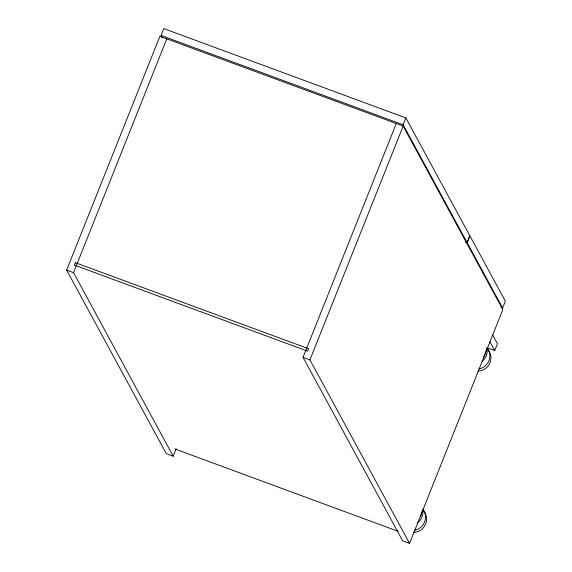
<?xml version="1.0" encoding="UTF-8"?>
<svg xmlns="http://www.w3.org/2000/svg" width="572" height="572" viewBox="0 0 572 572"><rect width="100%" height="100%" fill="white"/><g stroke="black" fill="none" stroke-linecap="round" stroke-linejoin="round"><path stroke-width="0.86" d="M176.155 448.72L173.18 456.177L166.288 453.632L66.638 270.106L159.888 36.308L403.174 126.069L502.824 309.602L409.573 543.4L402.681 540.855L303.031 357.328L396.282 123.531M161.054 35.45L163.785 28.6L405.855 117.918L469.769 235.635L467.038 242.492L403.124 124.767L161.054 35.45L162.334 37.809M173.18 456.177L73.531 272.651L166.781 38.853M403.124 124.767L405.855 117.918M409.573 543.4L309.924 359.874L403.174 126.069M502.631 308.036L467.181 242.75L469.912 235.9L505.362 301.179L502.631 308.036L500.95 307.414M487.18 347.812L494.708 350.586L497.44 343.736L492.692 334.999M465.508 242.135L467.181 242.75M66.638 270.106L73.531 272.651M303.031 357.328L309.924 359.874M174.925 448.963L398.048 531.288M489.961 341.849L494.708 350.586M423.781 511.103A13.242 12.891 -28.5 0 1 413.663 532.375M422.737 509.209A13.242 12.891 -28.5 0 1 414.35 530.244M422.601 509.559A13.242 12.891 -28.5 0 1 417.231 523.022M421.764 511.854A13.242 12.891 -28.5 0 1 420.191 516.68M486.929 348.634A13.242 12.891 -28.5 0 1 477.977 371.135M487.051 347.969A13.242 12.891 -28.5 0 1 478.657 369.004M486.915 348.319A13.242 12.891 -28.5 0 1 482.232 361.261M486.071 350.615A13.242 12.891 -28.5 0 1 483.576 356.878M75.404 262.705L74.439 265.122L307.593 351.151L308.558 348.727L75.404 262.705"/></g></svg>
